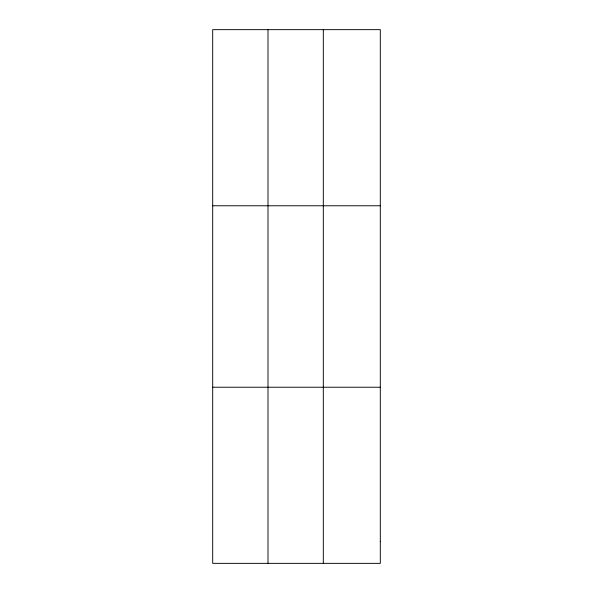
<?xml version="1.0" encoding="UTF-8"?>
<svg xmlns="http://www.w3.org/2000/svg" width="593" height="593" viewBox="0 0 593 593"><rect width="100%" height="100%" fill="white"/><g stroke="black" fill="none" stroke-linecap="round" stroke-linejoin="round"><path stroke-width="0.89" d="M268.006 563.35L268.006 29.65M323.318 563.35L323.318 29.65M212.694 205.771L380.306 205.771M212.694 387.229L380.306 387.229M380.306 541.335L380.306 563.35L212.694 563.35L212.694 29.65L380.306 29.65L380.306 541.335"/></g></svg>
